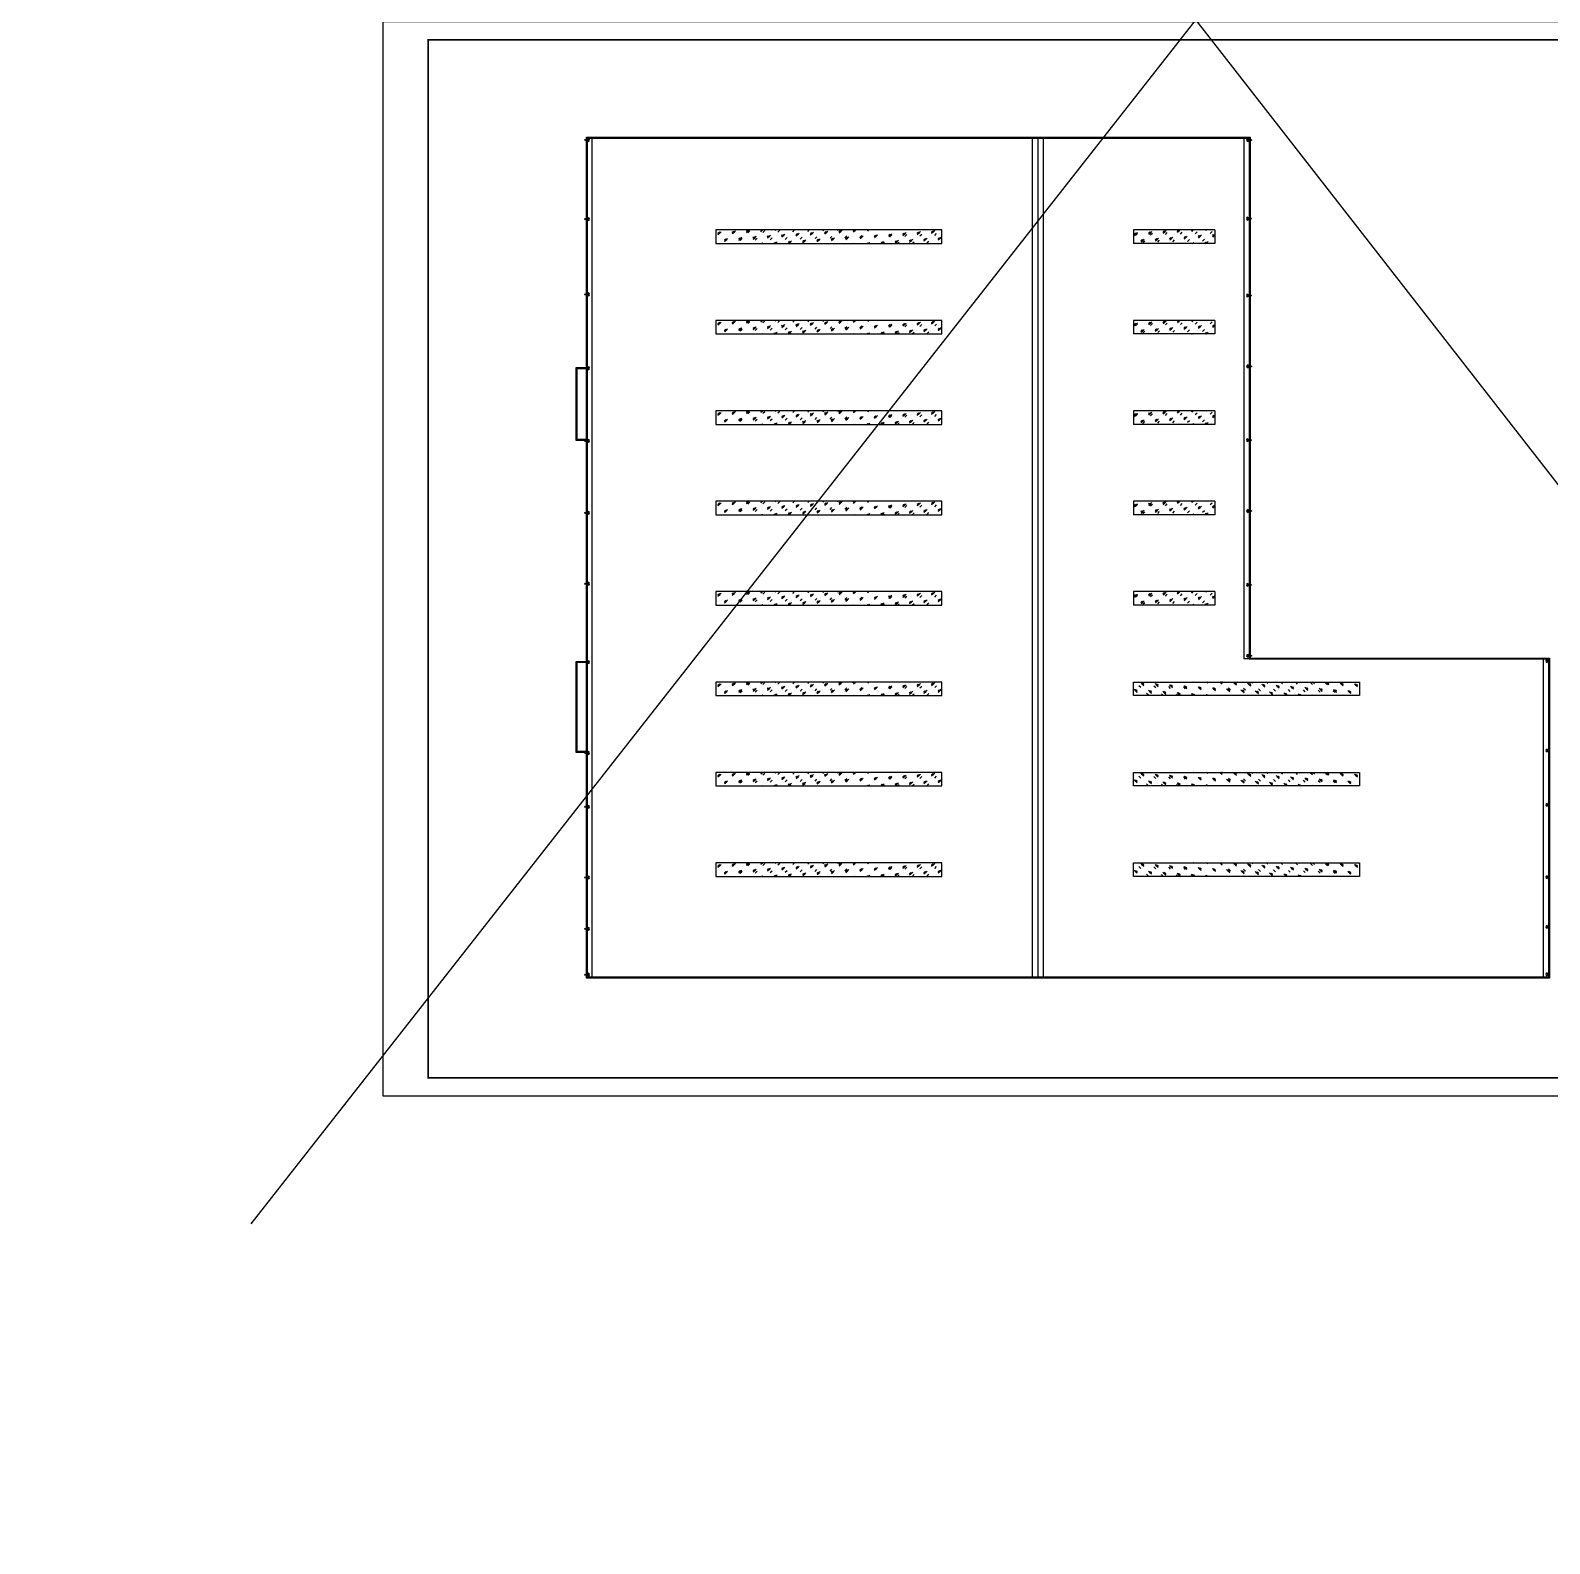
# Model space of a CAD drawing. Extents: x 69728788 to 150676229, y 20333219 to 43663798.
# Drawn here: x 74596288 to 74764353, y 20333219 to 20500599 of the extents above; entities that cross this region are included whole.
import ezdxf

# ---------------------------------------------------------------- set-up
doc = ezdxf.new("R2010")
doc.units = 0
doc.header["$LTSCALE"] = 1000
doc.header["$MEASUREMENT"] = 0
doc.layers.get('0').update_dxf_attribs({"linetype": 'CONTINUOUS'})
for name, color, linetype in [('gps-yushui', 122, 'CONTINUOUS'), ('PUB_TITLE', 4, 'CONTINUOUS'), ('VPIPE-消防', 1, 'TG_XH'), ('亮瓦', 20, 'CONTINUOUS')]:
    doc.layers.add(name, color=color, linetype=linetype)
doc.styles.add('TG_LINETYPE', font='SIMPLEX', dxfattribs={"width": 0.8, "height": 3, "bigfont": 'HZTXT'})
doc.linetypes.add('TG_XH', pattern='A,2,-0.6,["XH",TG_LINETYPE,S=0.1,R=0,X=-0.52,Y=-0.15],0', length=2.6)

msp = doc.modelspace()

# ---------------------------------------------------------------- hatches: boundary and pattern name
at = {"layer": '亮瓦'}
h = msp.add_hatch(dxfattribs=at)
h.set_pattern_fill('玻璃1', color=253, scale=150, angle=1440, style=0)
h.set_pattern_definition([(45, (-545108.3, 25659.3), (-734.825367, 734.825367), [336, -864]), (45, (-544964.3, 25719.3), (-734.825367, 734.825367), [144, -1056]), (45, (-545108.3, 25719.3), (-734.825367, 734.825367), [240, -960]), (45, (-545036.3, 25659.3), (806.10173, -806.10173), [300, -900]), (45, (-545108.3, 25599.3), (-734.825367, 734.825367), [480, -720]), (45, (-545108.3, 25779.3), (-734.825367, 734.825367), [120, -1080])])
h.paths.add_polyline_path([(74697124.7, 20477021.5), (74697124.7, 20478521.5), (74672124.7, 20478521.5), (74672124.7, 20477021.5)])
h = msp.add_hatch(dxfattribs=at)
h.set_pattern_fill('玻璃1', color=253, scale=150, angle=1440, style=0)
h.set_pattern_definition([(45, (54190408.5, 95987216.4), (-734.825367, 734.825367), [336, -864]), (45, (54190552.5, 95987276.4), (-734.825367, 734.825367), [144, -1056]), (45, (54190408.5, 95987276.4), (-734.825367, 734.825367), [240, -960]), (45, (54190480.5, 95987216.4), (806.10173, -806.10173), [300, -900]), (45, (54190408.5, 95987156.4), (-734.825367, 734.825367), [480, -720]), (45, (54190408.5, 95987336.4), (-734.825367, 734.825367), [120, -1080])])
h.paths.add_polyline_path([(74723224.6, 20478521.5), (74723224.6, 20477021.5), (74727324.4, 20477021.5), (74727324.4, 20478521.5)])
h.paths.add_polyline_path([(74723224.6, 20477021.5), (74723224.6, 20478521.5), (74718324.4, 20478521.5), (74718324.4, 20477021.5)])
h = msp.add_hatch(dxfattribs=at)
h.set_pattern_fill('玻璃1', color=253, scale=150, angle=1440, style=0)
h.set_pattern_definition([(45, (-545108.3, 15659.3), (-734.825367, 734.825367), [336, -864]), (45, (-544964.3, 15719.3), (-734.825367, 734.825367), [144, -1056]), (45, (-545108.3, 15719.3), (-734.825367, 734.825367), [240, -960]), (45, (-545036.3, 15659.3), (806.10173, -806.10173), [300, -900]), (45, (-545108.3, 15599.3), (-734.825367, 734.825367), [480, -720]), (45, (-545108.3, 15779.3), (-734.825367, 734.825367), [120, -1080])])
h.paths.add_polyline_path([(74697124.7, 20467021.5), (74697124.7, 20468521.5), (74672124.7, 20468521.5), (74672124.7, 20467021.5)])
h = msp.add_hatch(dxfattribs=at)
h.set_pattern_fill('玻璃1', color=253, scale=150, angle=1440, style=0)
h.set_pattern_definition([(45, (54190408.5, 95977216.4), (-734.825367, 734.825367), [336, -864]), (45, (54190552.5, 95977276.4), (-734.825367, 734.825367), [144, -1056]), (45, (54190408.5, 95977276.4), (-734.825367, 734.825367), [240, -960]), (45, (54190480.5, 95977216.4), (806.10173, -806.10173), [300, -900]), (45, (54190408.5, 95977156.4), (-734.825367, 734.825367), [480, -720]), (45, (54190408.5, 95977336.4), (-734.825367, 734.825367), [120, -1080])])
h.paths.add_polyline_path([(74723224.6, 20468521.5), (74723224.6, 20467021.5), (74727324.4, 20467021.5), (74727324.4, 20468521.5)])
h.paths.add_polyline_path([(74723224.6, 20467021.5), (74723224.6, 20468521.5), (74718324.4, 20468521.5), (74718324.4, 20467021.5)])
h = msp.add_hatch(dxfattribs=at)
h.set_pattern_fill('玻璃1', color=253, scale=150, angle=1440, style=0)
h.set_pattern_definition([(45, (-545108.3, 5659.3), (-734.825367, 734.825367), [336, -864]), (45, (-544964.3, 5719.3), (-734.825367, 734.825367), [144, -1056]), (45, (-545108.3, 5719.3), (-734.825367, 734.825367), [240, -960]), (45, (-545036.3, 5659.3), (806.10173, -806.10173), [300, -900]), (45, (-545108.3, 5599.3), (-734.825367, 734.825367), [480, -720]), (45, (-545108.3, 5779.3), (-734.825367, 734.825367), [120, -1080])])
h.paths.add_polyline_path([(74697124.7, 20457021.5), (74697124.7, 20458521.5), (74672124.7, 20458521.5), (74672124.7, 20457021.5)])
h = msp.add_hatch(dxfattribs=at)
h.set_pattern_fill('玻璃1', color=253, scale=150, angle=1440, style=0)
h.set_pattern_definition([(45, (54190408.5, 95967216.4), (-734.825367, 734.825367), [336, -864]), (45, (54190552.5, 95967276.4), (-734.825367, 734.825367), [144, -1056]), (45, (54190408.5, 95967276.4), (-734.825367, 734.825367), [240, -960]), (45, (54190480.5, 95967216.4), (806.10173, -806.10173), [300, -900]), (45, (54190408.5, 95967156.4), (-734.825367, 734.825367), [480, -720]), (45, (54190408.5, 95967336.4), (-734.825367, 734.825367), [120, -1080])])
h.paths.add_polyline_path([(74723224.6, 20458521.5), (74723224.6, 20457021.5), (74727324.4, 20457021.5), (74727324.4, 20458521.5)])
h.paths.add_polyline_path([(74723224.6, 20457021.5), (74723224.6, 20458521.5), (74718324.4, 20458521.5), (74718324.4, 20457021.5)])
h = msp.add_hatch(dxfattribs=at)
h.set_pattern_fill('玻璃1', color=253, scale=150, angle=1440, style=0)
h.set_pattern_definition([(45, (-545108.3, -4340.7), (-734.825367, 734.825367), [336, -864]), (45, (-544964.3, -4280.7), (-734.825367, 734.825367), [144, -1056]), (45, (-545108.3, -4280.7), (-734.825367, 734.825367), [240, -960]), (45, (-545036.3, -4340.7), (806.10173, -806.10173), [300, -900]), (45, (-545108.3, -4400.7), (-734.825367, 734.825367), [480, -720]), (45, (-545108.3, -4220.7), (-734.825367, 734.825367), [120, -1080])])
h.paths.add_polyline_path([(74697124.7, 20447021.5), (74697124.7, 20448521.5), (74672124.7, 20448521.5), (74672124.7, 20447021.5)])
h = msp.add_hatch(dxfattribs=at)
h.set_pattern_fill('玻璃1', color=253, scale=150, angle=1440, style=0)
h.set_pattern_definition([(45, (54190408.5, 95957216.4), (-734.825367, 734.825367), [336, -864]), (45, (54190552.5, 95957276.4), (-734.825367, 734.825367), [144, -1056]), (45, (54190408.5, 95957276.4), (-734.825367, 734.825367), [240, -960]), (45, (54190480.5, 95957216.4), (806.10173, -806.10173), [300, -900]), (45, (54190408.5, 95957156.4), (-734.825367, 734.825367), [480, -720]), (45, (54190408.5, 95957336.4), (-734.825367, 734.825367), [120, -1080])])
h.paths.add_polyline_path([(74723224.6, 20448521.5), (74723224.6, 20447021.5), (74727324.4, 20447021.5), (74727324.4, 20448521.5)])
h.paths.add_polyline_path([(74723224.6, 20447021.5), (74723224.6, 20448521.5), (74718324.4, 20448521.5), (74718324.4, 20447021.5)])
h = msp.add_hatch(dxfattribs=at)
h.set_pattern_fill('玻璃1', color=253, scale=150, angle=1440, style=0)
h.set_pattern_definition([(45, (-545108.3, -14340.7), (-734.825367, 734.825367), [336, -864]), (45, (-544964.3, -14280.7), (-734.825367, 734.825367), [144, -1056]), (45, (-545108.3, -14280.7), (-734.825367, 734.825367), [240, -960]), (45, (-545036.3, -14340.7), (806.10173, -806.10173), [300, -900]), (45, (-545108.3, -14400.7), (-734.825367, 734.825367), [480, -720]), (45, (-545108.3, -14220.7), (-734.825367, 734.825367), [120, -1080])])
h.paths.add_polyline_path([(74697124.7, 20437021.5), (74697124.7, 20438521.5), (74672124.7, 20438521.5), (74672124.7, 20437021.5)])
h = msp.add_hatch(dxfattribs=at)
h.set_pattern_fill('玻璃1', color=253, scale=150, angle=1440, style=0)
h.set_pattern_definition([(45, (54190408.5, 95947216.4), (-734.825367, 734.825367), [336, -864]), (45, (54190552.5, 95947276.4), (-734.825367, 734.825367), [144, -1056]), (45, (54190408.5, 95947276.4), (-734.825367, 734.825367), [240, -960]), (45, (54190480.5, 95947216.4), (806.10173, -806.10173), [300, -900]), (45, (54190408.5, 95947156.4), (-734.825367, 734.825367), [480, -720]), (45, (54190408.5, 95947336.4), (-734.825367, 734.825367), [120, -1080])])
h.paths.add_polyline_path([(74723224.6, 20438521.5), (74723224.6, 20437021.5), (74727324.4, 20437021.5), (74727324.4, 20438521.5)])
h.paths.add_polyline_path([(74723224.6, 20437021.5), (74723224.6, 20438521.5), (74718324.4, 20438521.5), (74718324.4, 20437021.5)])
h = msp.add_hatch(dxfattribs=at)
h.set_pattern_fill('玻璃1', color=253, scale=150, angle=1440, style=0)
h.set_pattern_definition([(45, (-545108.3, -24340.7), (-734.825367, 734.825367), [336, -864]), (45, (-544964.3, -24280.7), (-734.825367, 734.825367), [144, -1056]), (45, (-545108.3, -24280.7), (-734.825367, 734.825367), [240, -960]), (45, (-545036.3, -24340.7), (806.10173, -806.10173), [300, -900]), (45, (-545108.3, -24400.7), (-734.825367, 734.825367), [480, -720]), (45, (-545108.3, -24220.7), (-734.825367, 734.825367), [120, -1080])])
h.paths.add_polyline_path([(74697124.7, 20427021.5), (74697124.7, 20428521.5), (74672124.7, 20428521.5), (74672124.7, 20427021.5)])
h = msp.add_hatch(dxfattribs=at)
h.set_pattern_fill('玻璃1', color=253, scale=150, angle=1440, style=0)
h.set_pattern_definition([(135, (149960557.4, -24340.7), (734.825367, 734.825367), [336, -864]), (135, (149960413.4, -24280.7), (734.825367, 734.825367), [144, -1056]), (135, (149960557.4, -24280.7), (734.825367, 734.825367), [240, -960]), (135, (149960485.4, -24340.7), (-806.10173, -806.10173), [300, -900]), (135, (149960557.4, -24400.7), (734.825367, 734.825367), [480, -720]), (135, (149960557.4, -24220.7), (734.825367, 734.825367), [120, -1080])])
h.paths.add_polyline_path([(74718324.4, 20427021.5), (74718324.4, 20428521.5), (74743324.4, 20428521.5), (74743324.4, 20427021.5)])
h = msp.add_hatch(dxfattribs=at)
h.set_pattern_fill('玻璃1', color=253, scale=150, angle=1440, style=0)
h.set_pattern_definition([(45, (-545108.3, -34340.7), (-734.825367, 734.825367), [336, -864]), (45, (-544964.3, -34280.7), (-734.825367, 734.825367), [144, -1056]), (45, (-545108.3, -34280.7), (-734.825367, 734.825367), [240, -960]), (45, (-545036.3, -34340.7), (806.10173, -806.10173), [300, -900]), (45, (-545108.3, -34400.7), (-734.825367, 734.825367), [480, -720]), (45, (-545108.3, -34220.7), (-734.825367, 734.825367), [120, -1080])])
h.paths.add_polyline_path([(74697124.7, 20417021.5), (74697124.7, 20418521.5), (74672124.7, 20418521.5), (74672124.7, 20417021.5)])
h = msp.add_hatch(dxfattribs=at)
h.set_pattern_fill('玻璃1', color=253, scale=150, angle=1440, style=0)
h.set_pattern_definition([(135, (149960557.4, -34340.7), (734.825367, 734.825367), [336, -864]), (135, (149960413.4, -34280.7), (734.825367, 734.825367), [144, -1056]), (135, (149960557.4, -34280.7), (734.825367, 734.825367), [240, -960]), (135, (149960485.4, -34340.7), (-806.10173, -806.10173), [300, -900]), (135, (149960557.4, -34400.7), (734.825367, 734.825367), [480, -720]), (135, (149960557.4, -34220.7), (734.825367, 734.825367), [120, -1080])])
h.paths.add_polyline_path([(74718324.4, 20417021.5), (74718324.4, 20418521.5), (74743324.4, 20418521.5), (74743324.4, 20417021.5)])
h = msp.add_hatch(dxfattribs=at)
h.set_pattern_fill('玻璃1', color=253, scale=150, angle=1440, style=0)
h.set_pattern_definition([(45, (-545108.3, -44340.7), (-734.825367, 734.825367), [336, -864]), (45, (-544964.3, -44280.7), (-734.825367, 734.825367), [144, -1056]), (45, (-545108.3, -44280.7), (-734.825367, 734.825367), [240, -960]), (45, (-545036.3, -44340.7), (806.10173, -806.10173), [300, -900]), (45, (-545108.3, -44400.7), (-734.825367, 734.825367), [480, -720]), (45, (-545108.3, -44220.7), (-734.825367, 734.825367), [120, -1080])])
h.paths.add_polyline_path([(74697124.7, 20407021.5), (74697124.7, 20408521.5), (74672124.7, 20408521.5), (74672124.7, 20407021.5)])
h = msp.add_hatch(dxfattribs=at)
h.set_pattern_fill('玻璃1', color=253, scale=150, angle=1440, style=0)
h.set_pattern_definition([(135, (149960557.4, -44340.7), (734.825367, 734.825367), [336, -864]), (135, (149960413.4, -44280.7), (734.825367, 734.825367), [144, -1056]), (135, (149960557.4, -44280.7), (734.825367, 734.825367), [240, -960]), (135, (149960485.4, -44340.7), (-806.10173, -806.10173), [300, -900]), (135, (149960557.4, -44400.7), (734.825367, 734.825367), [480, -720]), (135, (149960557.4, -44220.7), (734.825367, 734.825367), [120, -1080])])
h.paths.add_polyline_path([(74718324.4, 20407021.5), (74718324.4, 20408521.5), (74743324.4, 20408521.5), (74743324.4, 20407021.5)])

# ---------------------------------------------------------------- linework, layer by layer
at = {"color": 253}
for p, q in [((74657824.6, 20488771.7), (74731224.6, 20488771.7)), ((74657824.6, 20395771.7), (74657824.6, 20488771.7)), ((74657924.6, 20488671.7), (74731124.6, 20488671.7)), ((74657924.6, 20395871.7), (74657924.6, 20488671.7)), ((74658424.6, 20395871.7), (74658424.6, 20488671.7)), ((74707124.6, 20488671.7), (74707124.6, 20395871.7)), ((74707724.6, 20488671.7), (74707724.6, 20395871.7)), ((74708324.6, 20488671.7), (74708324.6, 20395871.7)), ((74730524.6, 20488671.7), (74730524.6, 20431071.7)), ((74731124.6, 20488671.7), (74731124.6, 20431071.7)), ((74731224.6, 20488771.7), (74731224.6, 20431171.7)), ((74718324.4, 20478521.5), (74718324.4, 20477021.5)), ((74727324.4, 20478521.5), (74718324.4, 20478521.5)), ((74727324.4, 20477021.5), (74718324.4, 20477021.5)), ((74727324.4, 20478521.5), (74727324.4, 20477021.5)), ((74718324.4, 20468521.5), (74718324.4, 20467021.5)), ((74727324.4, 20468521.5), (74718324.4, 20468521.5)), ((74727324.4, 20467021.5), (74718324.4, 20467021.5)), ((74727324.4, 20468521.5), (74727324.4, 20467021.5)), ((74657824.6, 20463271.7), (74656624.6, 20463271.7)), ((74656624.6, 20463271.7), (74656624.6, 20455271.7)), ((74657824.6, 20463171.7), (74656724.6, 20463171.7)), ((74656724.6, 20463171.7), (74656724.6, 20455371.7)), ((74718324.4, 20458521.5), (74718324.4, 20457021.5)), ((74727324.4, 20458521.5), (74718324.4, 20458521.5)), ((74727324.4, 20457021.5), (74718324.4, 20457021.5)), ((74727324.4, 20458521.5), (74727324.4, 20457021.5)), ((74656624.6, 20455271.7), (74657824.6, 20455271.7)), ((74656724.6, 20455371.7), (74657824.6, 20455371.7)), ((74718324.4, 20448521.5), (74718324.4, 20447021.5)), ((74727324.4, 20448521.5), (74718324.4, 20448521.5)), ((74727324.4, 20448521.5), (74727324.4, 20447021.5)), ((74727324.4, 20447021.5), (74718324.4, 20447021.5)), ((74718324.4, 20438521.5), (74718324.4, 20437021.5)), ((74727324.4, 20438521.5), (74718324.4, 20438521.5)), ((74727324.4, 20438521.5), (74727324.4, 20437021.5)), ((74727324.4, 20437021.5), (74718324.4, 20437021.5)), ((74657824.6, 20430771.7), (74656624.6, 20430771.7)), ((74656624.6, 20430771.7), (74656624.6, 20420771.7)), ((74657824.6, 20430671.7), (74656724.6, 20430671.7)), ((74656724.6, 20430671.7), (74656724.6, 20420871.7)), ((74731124.6, 20431071.7), (74730524.6, 20431071.7)), ((74731124.6, 20431071.7), (74764224.6, 20431071.7)), ((74731224.6, 20431171.7), (74764324.6, 20431171.7)), ((74763624.6, 20431071.7), (74763624.6, 20395871.7)), ((74764224.6, 20431071.7), (74764224.6, 20395871.7)), ((74764324.6, 20431171.7), (74764324.6, 20395771.7)), ((74656624.6, 20420771.7), (74657824.6, 20420771.7)), ((74656724.6, 20420871.7), (74657824.6, 20420871.7)), ((74764324.6, 20395771.7), (74657824.6, 20395771.7)), ((74764224.6, 20395871.7), (74657924.6, 20395871.7))]:
    msp.add_line(p, q, dxfattribs=at)
msp.add_lwpolyline([(74657824.6, 20488771.7), (74731224.6, 20488771.7), (74731224.6, 20431171.7), (74764324.6, 20431171.7), (74764324.6, 20395771.7), (74657824.6, 20395771.7), (74657824.6, 20488771.7)], dxfattribs=at)
for points in [[(74697124.7, 20477021.5), (74697124.7, 20478521.5), (74672124.7, 20478521.5), (74672124.7, 20477021.5)], [(74697124.7, 20467021.5), (74697124.7, 20468521.5), (74672124.7, 20468521.5), (74672124.7, 20467021.5)], [(74697124.7, 20457021.5), (74697124.7, 20458521.5), (74672124.7, 20458521.5), (74672124.7, 20457021.5)], [(74697124.7, 20447021.5), (74697124.7, 20448521.5), (74672124.7, 20448521.5), (74672124.7, 20447021.5)], [(74697124.7, 20437021.5), (74697124.7, 20438521.5), (74672124.7, 20438521.5), (74672124.7, 20437021.5)], [(74697124.7, 20427021.5), (74697124.7, 20428521.5), (74672124.7, 20428521.5), (74672124.7, 20427021.5)], [(74718324.4, 20427021.5), (74718324.4, 20428521.5), (74743324.4, 20428521.5), (74743324.4, 20427021.5)], [(74697124.7, 20417021.5), (74697124.7, 20418521.5), (74672124.7, 20418521.5), (74672124.7, 20417021.5)], [(74718324.4, 20417021.5), (74718324.4, 20418521.5), (74743324.4, 20418521.5), (74743324.4, 20417021.5)], [(74697124.7, 20407021.5), (74697124.7, 20408521.5), (74672124.7, 20408521.5), (74672124.7, 20407021.5)], [(74718324.4, 20407021.5), (74718324.4, 20408521.5), (74743324.4, 20408521.5), (74743324.4, 20407021.5)]]:
    msp.add_lwpolyline(points, close=True, dxfattribs=at)
at = {"layer": 'gps-yushui', "color": 253}
for p, q in [((74657997.6, 20488319.9), (74657997.6, 20488629.3)), ((74730987.3, 20488624), (74730987.3, 20488314.5)), ((74657997.6, 20479569.9), (74657997.6, 20479879.3)), ((74730974.6, 20479930.6), (74730974.6, 20479621.1)), ((74657997.6, 20471242), (74657997.6, 20471551.5)), ((74730974.6, 20471433), (74730974.6, 20471123.5)), ((74730987.3, 20463591.9), (74730987.3, 20463282.4)), ((74657997.6, 20463069.9), (74657997.6, 20463379.3)), ((74657997.6, 20455038.2), (74657997.6, 20455347.7)), ((74730974.6, 20455419.9), (74730974.6, 20455110.4)), ((74657997.6, 20447069.9), (74657997.6, 20447379.3)), ((74730987.3, 20447591.9), (74730987.3, 20447282.4)), ((74657997.6, 20439242), (74657997.6, 20439551.5)), ((74730974.6, 20439426.5), (74730974.6, 20439117)), ((74657997.6, 20430569.9), (74657997.6, 20430879.3)), ((74730987.3, 20431578.2), (74730987.3, 20431268.8)), ((74764087.3, 20430986.2), (74764087.3, 20430676.8)), ((74657997.6, 20420516.5), (74657997.6, 20420826)), ((74764087.3, 20421091.9), (74764087.3, 20420782.4)), ((74657997.6, 20414569.9), (74657997.6, 20414879.3)), ((74764087.3, 20415091.9), (74764087.3, 20414782.4)), ((74657997.6, 20406742), (74657997.6, 20407051.5)), ((74764087.3, 20407091.9), (74764087.3, 20406782.4)), ((74764087.3, 20401591.9), (74764087.3, 20401282.4)), ((74657997.6, 20401069.9), (74657997.6, 20401379.3)), ((74657997.6, 20395992), (74657997.6, 20396301.5)), ((74764087.3, 20396341.9), (74764087.3, 20396032.4))]:
    msp.add_line(p, q, dxfattribs=at)
for centre in [(74657654.2, 20488474.6), (74731330.7, 20488469.3), (74657654.2, 20479724.6), (74731317.9, 20479775.8), (74657654.2, 20471396.8), (74731317.9, 20471278.2), (74657654.2, 20463224.6), (74731330.7, 20463437.1), (74657654.2, 20455192.9), (74731317.9, 20455265.2), (74657654.2, 20447224.6), (74731330.7, 20447437.1), (74657654.2, 20439396.8), (74731317.9, 20439271.7), (74657654.2, 20430724.6), (74731330.7, 20431423.5), (74657654.2, 20420671.3), (74657654.2, 20414724.6), (74657654.2, 20406896.8), (74657654.2, 20401224.6), (74657654.2, 20396146.8)]:
    msp.add_circle(centre, 50, dxfattribs=at)
for centre, start, end in [((74657997.6, 20488474.6), 270, 90), ((74730987.3, 20488469.3), 90, 270), ((74657997.6, 20479724.6), 270, 90), ((74730974.6, 20479775.8), 90, 270), ((74657997.6, 20471396.8), 270, 90), ((74730974.6, 20471278.2), 90, 270), ((74730987.3, 20463437.1), 90, 270), ((74657997.6, 20463224.6), 270, 90), ((74657997.6, 20455192.9), 270, 90), ((74730974.6, 20455265.2), 90, 270), ((74657997.6, 20447224.6), 270, 90), ((74730987.3, 20447437.1), 90, 270), ((74657997.6, 20439396.8), 270, 90), ((74730974.6, 20439271.7), 90, 270), ((74657997.6, 20430724.6), 270, 90), ((74730987.3, 20431423.5), 90, 270), ((74764087.3, 20430831.5), 90, 270), ((74657997.6, 20420671.3), 270, 90), ((74764087.3, 20420937.1), 90, 270), ((74657997.6, 20414724.6), 270, 90), ((74764087.3, 20414937.1), 90, 270), ((74657997.6, 20406896.8), 270, 90), ((74764087.3, 20406937.1), 90, 270), ((74764087.3, 20401437.1), 90, 270), ((74657997.6, 20401224.6), 270, 90), ((74657997.6, 20396146.8), 270, 90), ((74764087.3, 20396187.1), 90, 270)]:
    msp.add_arc(centre, 154.7, start, end, dxfattribs=at)
at = {"layer": 'PUB_TITLE'}
msp.add_lwpolyline([(74635286.8, 20382749.3), (74803486.8, 20382749.3), (74803486.8, 20501549.3), (74635286.8, 20501549.3)], close=True, dxfattribs=at)
at = {"layer": 'PUB_TITLE', "const_width": 200}
msp.add_lwpolyline([(74640286.8, 20384749.3), (74801486.8, 20384749.3), (74801486.8, 20499549.3), (74640286.8, 20499549.3)], close=True, dxfattribs=at)
at = {"layer": 'VPIPE-消防'}
for p, q in [((74596287.8, 20667149.1), (74856580.6, 20333219.5)), ((74843359.5, 20652405.7), (74620665.6, 20368576.7))]:
    msp.add_line(p, q, dxfattribs=at)

doc.saveas('drawing.dxf')
